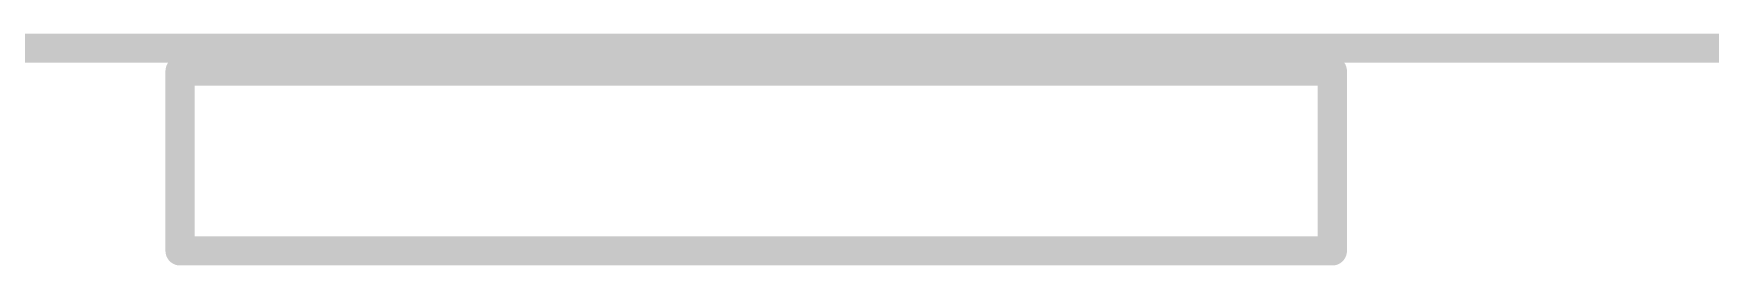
# Model space of a CAD drawing. Header units: millimetres. Extents: x 3.36 to 9.53, y 8.95 to 11.93.
# Drawn here: x 6.5246 to 6.8111, y 9.2204 to 9.2601 of the extents above; entities that cross this region are included whole.
import ezdxf

# ---------------------------------------------------------------- set-up
doc = ezdxf.new("R2010")
doc.units = ezdxf.units.MM
doc.header["$MEASUREMENT"] = 0
doc.layers.get('0').update_dxf_attribs({"linetype": 'CONTINUOUS'})
for name, color, linetype in [('KEEPOUTLAYER', 6, 'CONTINUOUS'), ('MECHANICAL1', 6, 'CONTINUOUS'), ('TOPOVERLAY', 2, 'CONTINUOUS')]:
    doc.layers.add(name, color=color, linetype=linetype)

# ---------------------------------------------------------------- blocks, each defined once
blk = doc.blocks.new('TFT35_B_33')
at = {"layer": 'KEEPOUTLAYER', "const_width": 0.005}
for points in [[(0.68898, -1.10236), (0.68898, -1.08661)], [(0.68898, -1.08661), (0.88583, -1.08661)], [(0.88583, -1.10236), (0.88583, -1.08661)], [(0.68898, -1.11736), (0.68898, -1.10161)], [(0.88583, -1.11736), (0.88583, -1.10161)], [(0.68898, -1.11736), (0.88583, -1.11736)]]:
    blk.add_lwpolyline(points, dxfattribs=at)
at = {"layer": 'KEEPOUTLAYER', "const_width": 0.0025}
for points in [[(0.68773, -1.08661, 1), (0.69023, -1.08661, 1)], [(0.68773, -1.08661, 1), (0.69023, -1.08661, 1)], [(0.88458, -1.08661, 1), (0.88708, -1.08661, 1)], [(0.88458, -1.08661, 1), (0.88708, -1.08661, 1)], [(0.68773, -1.10161, 1), (0.69023, -1.10161, 1)], [(0.68773, -1.10236, 1), (0.69023, -1.10236, 1)], [(0.88458, -1.10161, 1), (0.88708, -1.10161, 1)], [(0.88458, -1.10236, 1), (0.88708, -1.10236, 1)], [(0.68773, -1.11736, 1), (0.69023, -1.11736, 1)], [(0.68773, -1.11736, 1), (0.69023, -1.11736, 1)], [(0.88458, -1.11736, 1), (0.88708, -1.11736, 1)], [(0.88458, -1.11736, 1), (0.88708, -1.11736, 1)]]:
    blk.add_lwpolyline(points, format="xyb", close=True, dxfattribs=at)
at = {"layer": 'MECHANICAL1', "const_width": 0.005}
for points in [[(0.68898, -1.08661), (0.88583, -1.08661)], [(0.68898, -1.10236), (0.68898, -1.08661)], [(0.88583, -1.10236), (0.88583, -1.08661)], [(0.68898, -1.11736), (0.68898, -1.10161)], [(0.88583, -1.11736), (0.88583, -1.10161)], [(0.68898, -1.11736), (0.88583, -1.11736)]]:
    blk.add_lwpolyline(points, dxfattribs=at)
at = {"layer": 'MECHANICAL1', "const_width": 0.0025}
for points in [[(0.68773, -1.08661, 1), (0.69023, -1.08661, 1)], [(0.68773, -1.08661, 1), (0.69023, -1.08661, 1)], [(0.88458, -1.08661, 1), (0.88708, -1.08661, 1)], [(0.88458, -1.08661, 1), (0.88708, -1.08661, 1)], [(0.68773, -1.10161, 1), (0.69023, -1.10161, 1)], [(0.68773, -1.10236, 1), (0.69023, -1.10236, 1)], [(0.88458, -1.10161, 1), (0.88708, -1.10161, 1)], [(0.88458, -1.10236, 1), (0.88708, -1.10236, 1)], [(0.68773, -1.11736, 1), (0.69023, -1.11736, 1)], [(0.68773, -1.11736, 1), (0.69023, -1.11736, 1)], [(0.88458, -1.11736, 1), (0.88708, -1.11736, 1)], [(0.88458, -1.11736, 1), (0.88708, -1.11736, 1)]]:
    blk.add_lwpolyline(points, format="xyb", close=True, dxfattribs=at)
at = {"layer": 'TOPOVERLAY', "const_width": 0.005}
blk.add_lwpolyline([(-1.67323, -1.08268), (1.67323, -1.08268)], dxfattribs=at)

msp = doc.modelspace()

# ---------------------------------------------------------------- block references
at = {"rotation": 360}
msp.add_blockref('TFT35_B_33', (5.86064, 10.3403), dxfattribs=at)

doc.saveas('drawing.dxf')
